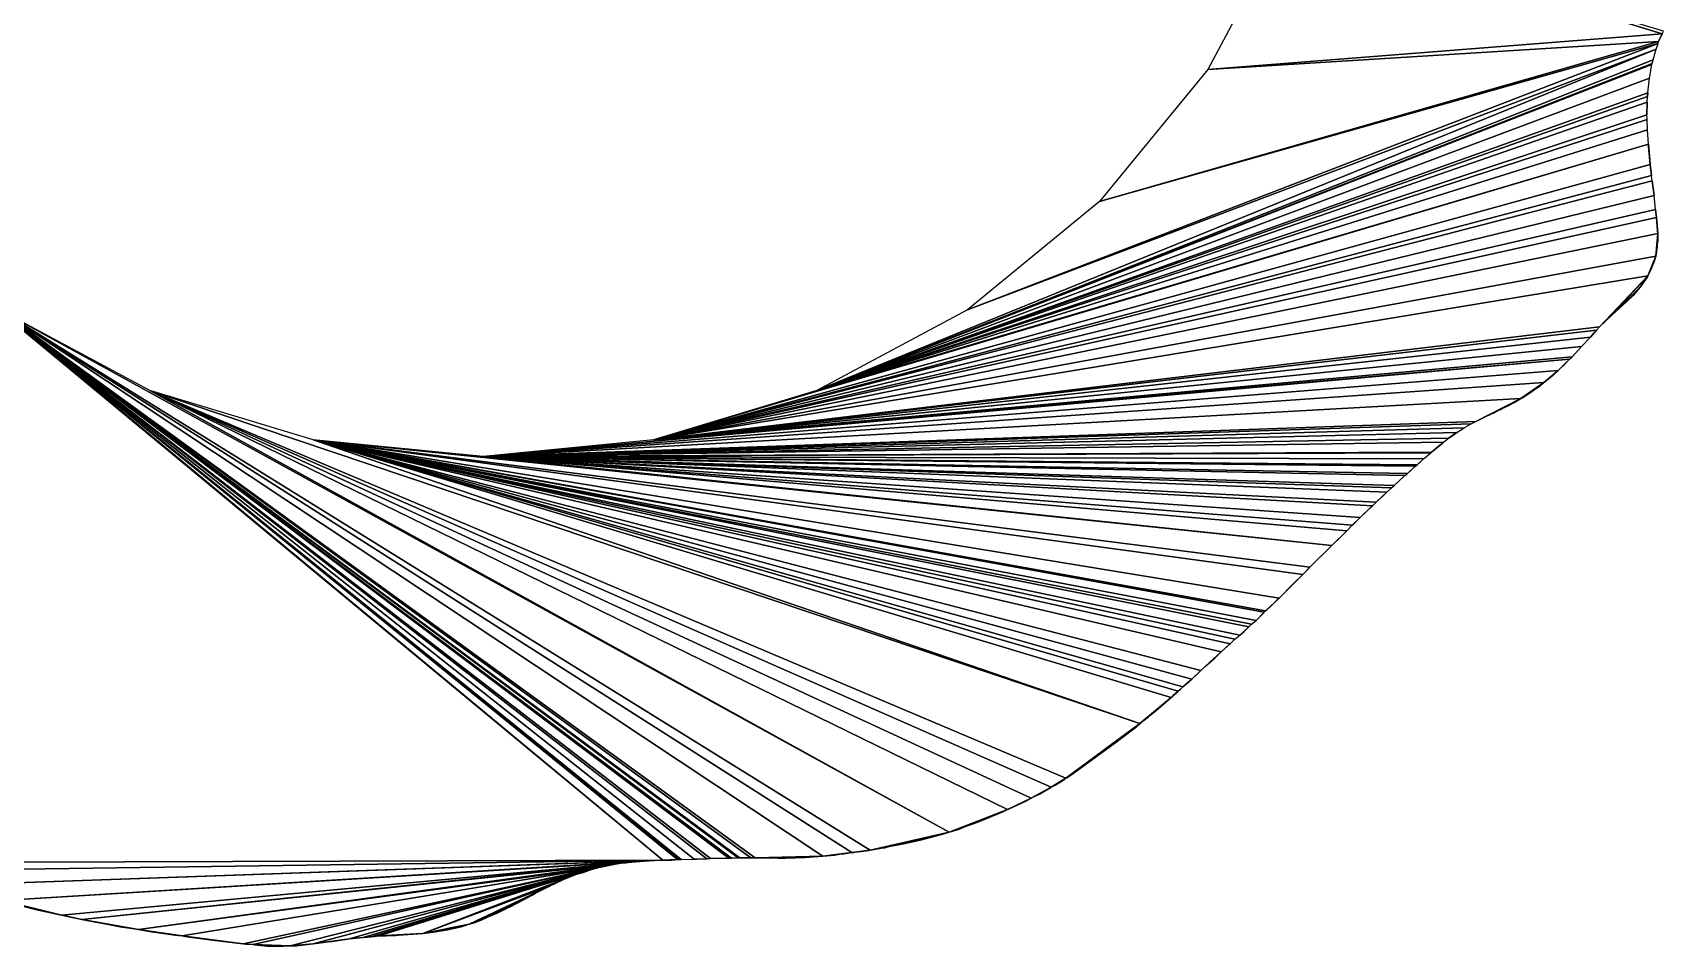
# Model space of a CAD drawing. Extents: x -96 to 95, y -97 to 94.
# Drawn here: x -32.1 to 84, y -96.9 to -31.8 of the extents above; entities that cross this region are included whole.
import ezdxf

# ---------------------------------------------------------------- set-up
doc = ezdxf.new("R2010")
doc.units = 0

msp = doc.modelspace()

# ---------------------------------------------------------------- linework, layer by layer
for points in [[(83.89, -31.91, 88), (57.28, -23.73, 88), (51.55, -34.45, 88)], [(83.89, -31.91, 88), (83.98, -31.73, 88), (57.28, -23.73, 88)], [(83.64, -32.46, 88), (51.55, -34.45, 88), (43.84, -43.84, 88)], [(83.6, -32.59, 88), (83.64, -32.46, 88), (43.84, -43.84, 88)], [(83.64, -32.46, 88), (83.89, -31.91, 88), (51.55, -34.45, 88)], [(83.64, -32.46, 88), (83.79, -32.13, 88), (83.89, -31.91, 88)], [(83.47, -33, 88), (34.45, -51.55, 88), (23.73, -57.28, 88)], [(83.25, -33.76, 88), (83.47, -33, 88), (23.73, -57.28, 88)], [(83.6, -32.59, 88), (43.84, -43.84, 88), (34.45, -51.55, 88)], [(83.47, -33, 88), (83.6, -32.59, 88), (34.45, -51.55, 88)], [(83.18, -34.03, 88), (83.25, -33.76, 88), (23.73, -57.28, 88)], [(83.17, -34.09, 88), (83.18, -34.03, 88), (23.73, -57.28, 88)], [(82.99, -35.07, 88), (83.17, -34.09, 88), (23.73, -57.28, 88)], [(82.87, -36.11, 88), (82.99, -35.07, 88), (23.73, -57.28, 88)], [(82.85, -36.36, 88), (82.87, -36.11, 88), (23.73, -57.28, 88)], [(82.83, -36.76, 88), (82.85, -36.36, 88), (23.73, -57.28, 88)], [(82.81, -37.68, 88), (82.83, -36.76, 88), (23.73, -57.28, 88)], [(82.81, -37.68, 88), (82.83, -36.89, 88), (82.83, -36.76, 88)], [(82.85, -36.36, 88), (82.86, -36.24, 88), (82.87, -36.11, 88)], [(82.82, -38, 88), (82.81, -37.68, 88), (23.73, -57.28, 88)], [(82.84, -38.75, 88), (82.82, -38, 88), (23.73, -57.28, 88)], [(82.91, -39.77, 88), (82.84, -38.75, 88), (23.73, -57.28, 88)], [(82.91, -39.77, 88), (23.73, -57.28, 88), (12.1, -60.81, 88)], [(83.05, -41.2, 88), (82.91, -39.77, 88), (12.1, -60.81, 88)], [(83.05, -41.2, 88), (82.92, -39.9, 88), (82.91, -39.77, 88)], [(83.14, -41.98, 88), (83.05, -41.2, 88), (12.1, -60.81, 88)], [(83.14, -41.98, 88), (83.1, -41.59, 88), (83.05, -41.2, 88)], [(83.19, -42.38, 88), (83.14, -41.98, 88), (12.1, -60.81, 88)], [(83.32, -43.42, 88), (83.19, -42.38, 88), (12.1, -60.81, 88)], [(83.32, -43.42, 88), (83.23, -42.63, 88), (83.19, -42.38, 88)], [(12.78, -90.72, 88), (-34.45, -51.55, 88), (-43.84, -43.84, 88)], [(-40.86, -90.89, 88), (12.78, -90.72, 88), (-43.84, -43.84, 88)], [(83.43, -44.4, 88), (83.32, -43.42, 88), (12.1, -60.81, 88)], [(83.5, -44.99, 88), (83.43, -44.4, 88), (12.1, -60.81, 88)], [(83.58, -46.12, 88), (83.5, -44.99, 88), (12.1, -60.81, 88)], [(83.5, -44.99, 88), (83.44, -44.46, 88), (83.43, -44.4, 88)], [(83.57, -45.9, 88), (83.52, -45.11, 88), (83.5, -44.99, 88)], [(83.58, -46.12, 88), (83.57, -45.9, 88), (83.5, -44.99, 88)], [(83.44, -47.73, 88), (83.58, -46.12, 88), (12.1, -60.81, 88)], [(83.44, -47.73, 88), (83.55, -47.07, 88), (83.58, -46.12, 88)], [(83.55, -47.07, 88), (83.59, -46.68, 88), (83.58, -46.12, 88)], [(83.58, -46.12, 88), (83.58, -46.03, 88), (83.57, -45.9, 88)], [(83.59, -46.68, 88), (83.59, -46.55, 88), (83.58, -46.12, 88)], [(83.44, -47.73, 88), (83.54, -47.23, 88), (83.55, -47.07, 88)], [(82.88, -49.12, 88), (83.44, -47.73, 88), (12.1, -60.81, 88)], [(82.88, -49.12, 88), (83.31, -48.18, 88), (83.44, -47.73, 88)], [(82.88, -49.12, 88), (83.14, -48.64, 88), (83.31, -48.18, 88)], [(83.31, -48.18, 88), (83.34, -48.12, 88), (83.44, -47.73, 88)], [(79.44, -52.76, 88), (82.88, -49.12, 88), (12.1, -60.81, 88)], [(79.44, -52.76, 88), (80.32, -51.92, 88), (82.88, -49.12, 88)], [(80.32, -51.92, 88), (82.34, -49.94, 88), (82.88, -49.12, 88)], [(82.34, -49.94, 88), (82.85, -49.2, 88), (82.88, -49.12, 88)], [(82.34, -49.94, 88), (82.53, -49.7, 88), (82.85, -49.2, 88)], [(82.85, -49.2, 88), (82.87, -49.16, 88), (82.88, -49.12, 88)], [(80.32, -51.92, 88), (81.84, -50.52, 88), (82.34, -49.94, 88)], [(80.32, -51.92, 88), (81.35, -50.98, 88), (81.84, -50.52, 88)], [(81.84, -50.52, 88), (82.1, -50.23, 88), (82.34, -49.94, 88)], [(33.15, -88.73, 88), (-23.73, -57.28, 88), (-34.45, -51.55, 88)], [(27.52, -90.01, 88), (33.15, -88.73, 88), (-34.45, -51.55, 88)], [(26.22, -90.18, 88), (27.52, -90.01, 88), (-34.45, -51.55, 88)], [(24.15, -90.43, 88), (26.22, -90.18, 88), (-34.45, -51.55, 88)], [(19.35, -90.55, 88), (24.15, -90.43, 88), (-34.45, -51.55, 88)], [(19.04, -90.55, 88), (19.35, -90.55, 88), (-34.45, -51.55, 88)], [(18.26, -90.54, 88), (19.04, -90.55, 88), (-34.45, -51.55, 88)], [(18.13, -90.54, 88), (18.26, -90.54, 88), (-34.45, -51.55, 88)], [(17.67, -90.57, 88), (18.13, -90.54, 88), (-34.45, -51.55, 88)], [(17.48, -90.57, 88), (17.67, -90.57, 88), (-34.45, -51.55, 88)], [(16.17, -90.6, 88), (17.48, -90.57, 88), (-34.45, -51.55, 88)], [(15.91, -90.61, 88), (16.17, -90.6, 88), (-34.45, -51.55, 88)], [(15, -90.64, 88), (15.91, -90.61, 88), (-34.45, -51.55, 88)], [(14.08, -90.67, 88), (15, -90.64, 88), (-34.45, -51.55, 88)], [(13.95, -90.67, 88), (14.08, -90.67, 88), (-34.45, -51.55, 88)], [(13.83, -90.68, 88), (13.95, -90.67, 88), (-34.45, -51.55, 88)], [(12.78, -90.72, 88), (13.83, -90.68, 88), (-34.45, -51.55, 88)], [(79.22, -53, 88), (79.44, -52.76, 88), (12.1, -60.81, 88)], [(78.8, -53.49, 88), (79.22, -53, 88), (12.1, -60.81, 88)], [(78.8, -53.49, 88), (78.92, -53.35, 88), (79.22, -53, 88)], [(78.15, -54.16, 88), (78.8, -53.49, 88), (12.1, -60.81, 88)], [(77.48, -54.9, 88), (78.15, -54.16, 88), (12.1, -60.81, 88)], [(77.48, -54.9, 88), (77.55, -54.82, 88), (78.15, -54.16, 88)], [(77.3, -55.07, 88), (12.1, -60.81, 88), (0, -62, 88)], [(76.5, -55.86, 88), (77.3, -55.07, 88), (0, -62, 88)], [(77.3, -55.07, 88), (77.48, -54.9, 88), (12.1, -60.81, 88)], [(76.5, -55.86, 88), (76.81, -55.56, 88), (77.3, -55.07, 88)], [(76.81, -55.56, 88), (76.92, -55.46, 88), (77.3, -55.07, 88)], [(75.48, -56.72, 88), (76.5, -55.86, 88), (0, -62, 88)], [(73.84, -57.86, 88), (75.48, -56.72, 88), (0, -62, 88)], [(73.84, -57.86, 88), (74.89, -57.18, 88), (75.48, -56.72, 88)], [(74.89, -57.18, 88), (75.01, -57.11, 88), (75.48, -56.72, 88)], [(75.01, -57.11, 88), (75.09, -57.06, 88), (75.48, -56.72, 88)], [(75.48, -56.72, 88), (75.66, -56.59, 88), (76.5, -55.86, 88)], [(75.66, -56.59, 88), (76.2, -56.14, 88), (76.5, -55.86, 88)], [(46.73, -81, 88), (-12.1, -60.81, 88), (-23.73, -57.28, 88)], [(41.46, -84.89, 88), (46.73, -81, 88), (-23.73, -57.28, 88)], [(40.4, -85.53, 88), (41.46, -84.89, 88), (-23.73, -57.28, 88)], [(38.99, -86.3, 88), (40.4, -85.53, 88), (-23.73, -57.28, 88)], [(37.31, -87.12, 88), (38.99, -86.3, 88), (-23.73, -57.28, 88)], [(33.15, -88.73, 88), (37.31, -87.12, 88), (-23.73, -57.28, 88)], [(70.63, -59.49, 88), (73.84, -57.86, 88), (0, -62, 88)], [(70.63, -59.49, 88), (72.28, -58.69, 88), (73.84, -57.86, 88)], [(72.28, -58.69, 88), (73.32, -58.17, 88), (73.84, -57.86, 88)], [(73.32, -58.17, 88), (73.45, -58.11, 88), (73.84, -57.86, 88)], [(73.84, -57.86, 88), (74.1, -57.72, 88), (74.89, -57.18, 88)], [(73.84, -57.86, 88), (73.97, -57.79, 88), (74.1, -57.72, 88)], [(74.1, -57.72, 88), (74.45, -57.49, 88), (74.89, -57.18, 88)], [(70.63, -59.49, 88), (71.72, -58.96, 88), (72.28, -58.69, 88)], [(71.72, -58.96, 88), (71.88, -58.9, 88), (72.28, -58.69, 88)], [(72.28, -58.69, 88), (72.55, -58.56, 88), (73.32, -58.17, 88)], [(72.28, -58.69, 88), (72.41, -58.64, 88), (72.55, -58.56, 88)], [(72.55, -58.56, 88), (72.93, -58.38, 88), (73.32, -58.17, 88)], [(70.3, -59.66, 88), (70.63, -59.49, 88), (0, -62, 88)], [(69.8, -59.95, 88), (70.3, -59.66, 88), (0, -62, 88)], [(69.27, -60.28, 88), (69.8, -59.95, 88), (0, -62, 88)], [(68.69, -60.69, 88), (69.27, -60.28, 88), (0, -62, 88)], [(68.69, -60.69, 88), (68.8, -60.62, 88), (69.27, -60.28, 88)], [(68.8, -60.62, 88), (68.93, -60.53, 88), (69.27, -60.28, 88)], [(60.39, -68.32, 88), (0, -62, 88), (-12.1, -60.81, 88)], [(58.82, -69.87, 88), (60.39, -68.32, 88), (-12.1, -60.81, 88)], [(58.31, -70.39, 88), (58.82, -69.87, 88), (-12.1, -60.81, 88)], [(56.63, -72.06, 88), (58.31, -70.39, 88), (-12.1, -60.81, 88)], [(55.67, -72.98, 88), (56.63, -72.06, 88), (-12.1, -60.81, 88)], [(55.58, -73.07, 88), (55.67, -72.98, 88), (-12.1, -60.81, 88)], [(54.99, -73.66, 88), (55.58, -73.07, 88), (-12.1, -60.81, 88)], [(54.66, -73.93, 88), (54.99, -73.66, 88), (-12.1, -60.81, 88)], [(54.47, -74.12, 88), (54.66, -73.93, 88), (-12.1, -60.81, 88)], [(53.84, -74.7, 88), (54.47, -74.12, 88), (-12.1, -60.81, 88)], [(53.49, -75, 88), (53.84, -74.7, 88), (-12.1, -60.81, 88)], [(53.14, -75.31, 88), (53.49, -75, 88), (-12.1, -60.81, 88)], [(52.5, -75.9, 88), (53.14, -75.31, 88), (-12.1, -60.81, 88)], [(51.06, -77.22, 88), (52.5, -75.9, 88), (-12.1, -60.81, 88)], [(50.42, -77.83, 88), (51.06, -77.22, 88), (-12.1, -60.81, 88)], [(49.79, -78.39, 88), (50.42, -77.83, 88), (-12.1, -60.81, 88)], [(49.45, -78.7, 88), (49.79, -78.39, 88), (-12.1, -60.81, 88)], [(48.94, -79.14, 88), (49.45, -78.7, 88), (-12.1, -60.81, 88)], [(46.73, -81, 88), (48.94, -79.14, 88), (-12.1, -60.81, 88)], [(68.33, -60.98, 88), (68.69, -60.69, 88), (0, -62, 88)], [(67.47, -61.69, 88), (68.33, -60.98, 88), (0, -62, 88)], [(67.47, -61.69, 88), (68.24, -61.06, 88), (68.33, -60.98, 88)], [(67.46, -61.7, 88), (67.47, -61.69, 88), (0, -62, 88)], [(67.44, -61.72, 88), (67.46, -61.7, 88), (0, -62, 88)], [(66.92, -62.16, 88), (67.44, -61.72, 88), (0, -62, 88)], [(66.45, -62.58, 88), (66.92, -62.16, 88), (0, -62, 88)], [(66.33, -62.68, 88), (66.45, -62.58, 88), (0, -62, 88)], [(65.76, -63.19, 88), (66.33, -62.68, 88), (0, -62, 88)], [(65.59, -63.34, 88), (65.76, -63.19, 88), (0, -62, 88)], [(64.82, -64.06, 88), (65.59, -63.34, 88), (0, -62, 88)], [(64.64, -64.21, 88), (64.82, -64.06, 88), (0, -62, 88)], [(64.3, -64.53, 88), (64.64, -64.21, 88), (0, -62, 88)], [(63.55, -65.23, 88), (64.3, -64.53, 88), (0, -62, 88)], [(63.27, -65.5, 88), (63.55, -65.23, 88), (0, -62, 88)], [(62.4, -66.34, 88), (63.27, -65.5, 88), (0, -62, 88)], [(61.84, -66.87, 88), (62.4, -66.34, 88), (0, -62, 88)], [(61.45, -67.27, 88), (61.84, -66.87, 88), (0, -62, 88)], [(60.39, -68.32, 88), (61.45, -67.27, 88), (0, -62, 88)], [(66.45, -62.58, 88), (66.7, -62.37, 88), (66.92, -62.16, 88)], [(67.44, -61.72, 88), (67.45, -61.71, 88), (67.46, -61.7, 88)], [(64.82, -64.06, 88), (65.11, -63.8, 88), (65.59, -63.34, 88)], [(65.76, -63.19, 88), (66.27, -62.73, 88), (66.33, -62.68, 88)], [(63.55, -65.23, 88), (63.96, -64.85, 88), (64.3, -64.53, 88)], [(62.4, -66.34, 88), (62.43, -66.31, 88), (63.27, -65.5, 88)], [(62.43, -66.31, 88), (63.19, -65.58, 88), (63.27, -65.5, 88)], [(62.43, -66.31, 88), (63.14, -65.63, 88), (63.19, -65.58, 88)], [(63.27, -65.5, 88), (63.35, -65.42, 88), (63.55, -65.23, 88)], [(60.39, -68.32, 88), (61.05, -67.68, 88), (61.45, -67.27, 88)], [(61.84, -66.87, 88), (61.92, -66.8, 88), (62.4, -66.34, 88)], [(58.82, -69.87, 88), (58.97, -69.72, 88), (60.39, -68.32, 88)], [(58.97, -69.72, 88), (60.26, -68.45, 88), (60.39, -68.32, 88)], [(56.63, -72.06, 88), (57.62, -71.08, 88), (58.31, -70.39, 88)], [(57.62, -71.08, 88), (58.22, -70.48, 88), (58.31, -70.39, 88)], [(58.31, -70.39, 88), (58.69, -70.01, 88), (58.82, -69.87, 88)], [(54.99, -73.66, 88), (55.55, -73.11, 88), (55.58, -73.07, 88)], [(55.67, -72.98, 88), (55.71, -72.94, 88), (56.63, -72.06, 88)], [(55.71, -72.94, 88), (56.04, -72.65, 88), (56.63, -72.06, 88)], [(56.04, -72.65, 88), (56.56, -72.13, 88), (56.63, -72.06, 88)], [(53.84, -74.7, 88), (54.14, -74.45, 88), (54.47, -74.12, 88)], [(54.14, -74.45, 88), (54.22, -74.38, 88), (54.47, -74.12, 88)], [(52.5, -75.9, 88), (53.08, -75.37, 88), (53.14, -75.31, 88)], [(51.06, -77.22, 88), (51.4, -76.92, 88), (52.5, -75.9, 88)], [(51.4, -76.92, 88), (52.05, -76.34, 88), (52.5, -75.9, 88)], [(50.42, -77.83, 88), (50.79, -77.49, 88), (51.06, -77.22, 88)], [(48.94, -79.14, 88), (49.07, -79.03, 88), (49.45, -78.7, 88)], [(49.07, -79.03, 88), (49.31, -78.82, 88), (49.45, -78.7, 88)], [(49.45, -78.7, 88), (49.65, -78.52, 88), (49.79, -78.39, 88)], [(49.79, -78.39, 88), (50.18, -78.06, 88), (50.42, -77.83, 88)], [(46.73, -81, 88), (47.44, -80.42, 88), (48.94, -79.14, 88)], [(47.44, -80.42, 88), (47.88, -80.06, 88), (48.94, -79.14, 88)], [(47.44, -80.42, 88), (47.67, -80.24, 88), (47.88, -80.06, 88)], [(47.88, -80.06, 88), (48.09, -79.88, 88), (48.94, -79.14, 88)], [(48.09, -79.88, 88), (48.14, -79.85, 88), (48.94, -79.14, 88)], [(48.94, -79.14, 88), (49.04, -79.06, 88), (49.07, -79.03, 88)], [(41.46, -84.89, 88), (41.52, -84.85, 88), (46.73, -81, 88)], [(41.52, -84.85, 88), (43.29, -83.61, 88), (46.73, -81, 88)], [(43.29, -83.61, 88), (45.53, -81.93, 88), (46.73, -81, 88)], [(45.53, -81.93, 88), (46.71, -81.01, 88), (46.73, -81, 88)], [(45.53, -81.93, 88), (46.48, -81.23, 88), (46.71, -81.01, 88)], [(46.73, -81, 88), (47.33, -80.52, 88), (47.44, -80.42, 88)], [(43.29, -83.61, 88), (45.22, -82.18, 88), (45.53, -81.93, 88)], [(41.52, -84.85, 88), (41.63, -84.79, 88), (43.29, -83.61, 88)], [(41.63, -84.79, 88), (41.81, -84.66, 88), (43.29, -83.61, 88)], [(38.99, -86.3, 88), (39.07, -86.25, 88), (40.4, -85.53, 88)], [(39.07, -86.25, 88), (39.57, -86.01, 88), (40.4, -85.53, 88)], [(39.57, -86.01, 88), (40.24, -85.64, 88), (40.4, -85.53, 88)], [(40.4, -85.53, 88), (40.7, -85.37, 88), (41.46, -84.89, 88)], [(40.4, -85.53, 88), (40.42, -85.53, 88), (40.7, -85.37, 88)], [(40.7, -85.37, 88), (41.03, -85.18, 88), (41.46, -84.89, 88)], [(41.03, -85.18, 88), (41.25, -85.05, 88), (41.46, -84.89, 88)], [(37.31, -87.12, 88), (37.46, -87.05, 88), (38.99, -86.3, 88)], [(37.46, -87.05, 88), (38.6, -86.51, 88), (38.99, -86.3, 88)], [(33.15, -88.73, 88), (34.31, -88.33, 88), (37.31, -87.12, 88)], [(34.31, -88.33, 88), (35.75, -87.78, 88), (37.31, -87.12, 88)], [(34.31, -88.33, 88), (35.11, -88.03, 88), (35.75, -87.78, 88)], [(35.75, -87.78, 88), (36.97, -87.27, 88), (37.31, -87.12, 88)], [(37.31, -87.12, 88), (37.44, -87.06, 88), (37.46, -87.05, 88)], [(27.52, -90.01, 88), (28.46, -89.85, 88), (33.15, -88.73, 88)], [(28.46, -89.85, 88), (28.89, -89.75, 88), (33.15, -88.73, 88)], [(28.89, -89.75, 88), (30.02, -89.54, 88), (33.15, -88.73, 88)], [(30.02, -89.54, 88), (31.18, -89.28, 88), (33.15, -88.73, 88)], [(31.18, -89.28, 88), (32.61, -88.9, 88), (33.15, -88.73, 88)], [(33.15, -88.73, 88), (33.81, -88.53, 88), (34.31, -88.33, 88)], [(33.81, -88.53, 88), (34.19, -88.38, 88), (34.31, -88.33, 88)], [(19.35, -90.55, 88), (20.15, -90.56, 88), (24.15, -90.43, 88)], [(20.15, -90.56, 88), (21.5, -90.57, 88), (24.15, -90.43, 88)], [(21.5, -90.57, 88), (22.88, -90.52, 88), (24.15, -90.43, 88)], [(21.5, -90.57, 88), (22.17, -90.55, 88), (22.88, -90.52, 88)], [(22.88, -90.52, 88), (23.4, -90.49, 88), (24.15, -90.43, 88)], [(24.15, -90.43, 88), (25.37, -90.29, 88), (26.22, -90.18, 88)], [(24.15, -90.43, 88), (24.99, -90.35, 88), (25.37, -90.29, 88)], [(25.37, -90.29, 88), (25.66, -90.26, 88), (26.22, -90.18, 88)], [(26.22, -90.18, 88), (26.44, -90.15, 88), (27.52, -90.01, 88)], [(26.22, -90.18, 88), (26.36, -90.17, 88), (26.44, -90.15, 88)], [(26.44, -90.15, 88), (26.89, -90.1, 88), (27.52, -90.01, 88)], [(26.89, -90.1, 88), (27.43, -90.02, 88), (27.52, -90.01, 88)], [(27.52, -90.01, 88), (27.65, -89.99, 88), (28.46, -89.85, 88)], [(28.46, -89.85, 88), (28.57, -89.83, 88), (28.89, -89.75, 88)], [(-40.86, -90.89, 88), (-39.66, -91.45, 88), (12.78, -90.72, 88)], [(-39.66, -91.45, 88), (-37.33, -92.48, 88), (12.78, -90.72, 88)], [(-37.33, -92.48, 88), (11.87, -90.75, 88), (12.78, -90.72, 88)], [(-37.33, -92.48, 88), (-34.22, -93.59, 88), (11.87, -90.75, 88)], [(-34.22, -93.59, 88), (10.82, -90.83, 88), (11.87, -90.75, 88)], [(-34.22, -93.59, 88), (-30.01, -94.62, 88), (10.82, -90.83, 88)], [(-30.01, -94.62, 88), (10.3, -90.88, 88), (10.82, -90.83, 88)], [(-30.01, -94.62, 88), (9.78, -90.94, 88), (10.3, -90.88, 88)], [(-30.01, -94.62, 88), (-28.57, -94.93, 88), (9.78, -90.94, 88)], [(-28.57, -94.93, 88), (9.26, -91.03, 88), (9.78, -90.94, 88)], [(-28.57, -94.93, 88), (-24.53, -95.65, 88), (9.26, -91.03, 88)], [(-24.53, -95.65, 88), (8.21, -91.24, 88), (9.26, -91.03, 88)], [(-24.53, -95.65, 88), (-21.44, -96.11, 88), (8.21, -91.24, 88)], [(-21.44, -96.11, 88), (-17.09, -96.66, 88), (8.21, -91.24, 88)], [(-17.09, -96.66, 88), (-16.38, -96.73, 88), (8.21, -91.24, 88)], [(-16.38, -96.73, 88), (-13.75, -96.82, 88), (8.21, -91.24, 88)], [(-13.75, -96.82, 88), (-12.11, -96.66, 88), (8.21, -91.24, 88)], [(-12.11, -96.66, 88), (7.69, -91.39, 88), (8.21, -91.24, 88)], [(-12.11, -96.66, 88), (-9.53, -96.32, 88), (7.69, -91.39, 88)], [(-9.53, -96.32, 88), (-8.55, -96.21, 88), (7.69, -91.39, 88)], [(-8.55, -96.21, 88), (-7.92, -96.16, 88), (7.69, -91.39, 88)], [(-7.92, -96.16, 88), (-7.44, -96.11, 88), (7.69, -91.39, 88)], [(-7.44, -96.11, 88), (6.65, -91.72, 88), (7.69, -91.39, 88)], [(6.65, -91.72, 88), (7.17, -91.56, 88), (7.69, -91.39, 88)], [(6.65, -91.72, 88), (7.04, -91.61, 88), (7.17, -91.56, 88)], [(8.21, -91.24, 88), (9, -91.08, 88), (9.26, -91.03, 88)], [(9.78, -90.94, 88), (10.16, -90.9, 88), (10.3, -90.88, 88)], [(10.3, -90.88, 88), (10.69, -90.84, 88), (10.82, -90.83, 88)], [(10.82, -90.83, 88), (11.8, -90.76, 88), (11.87, -90.75, 88)], [(11.87, -90.75, 88), (12.17, -90.75, 88), (12.78, -90.72, 88)], [(12.78, -90.72, 88), (13.3, -90.71, 88), (13.83, -90.68, 88)], [(12.78, -90.72, 88), (13.24, -90.71, 88), (13.3, -90.71, 88)], [(13.3, -90.71, 88), (13.37, -90.71, 88), (13.83, -90.68, 88)], [(13.83, -90.68, 88), (13.9, -90.68, 88), (13.95, -90.67, 88)], [(15, -90.64, 88), (15.19, -90.64, 88), (15.91, -90.61, 88)], [(15.19, -90.64, 88), (15.52, -90.63, 88), (15.91, -90.61, 88)], [(15.91, -90.61, 88), (16.04, -90.6, 88), (16.17, -90.6, 88)], [(16.17, -90.6, 88), (17.35, -90.58, 88), (17.48, -90.57, 88)], [(17.67, -90.57, 88), (18.13, -90.55, 88), (18.13, -90.54, 88)], [(18.26, -90.54, 88), (18.85, -90.56, 88), (19.04, -90.55, 88)], [(19.04, -90.55, 88), (19.11, -90.56, 88), (19.35, -90.55, 88)], [(19.35, -90.55, 88), (19.96, -90.56, 88), (20.15, -90.56, 88)], [(20.15, -90.56, 88), (20.74, -90.56, 88), (21.5, -90.57, 88)], [(20.74, -90.56, 88), (20.95, -90.57, 88), (21.5, -90.57, 88)], [(-7.44, -96.11, 88), (-4.31, -95.93, 88), (6.65, -91.72, 88)], [(-4.31, -95.93, 88), (6.12, -91.92, 88), (6.65, -91.72, 88)], [(-4.31, -95.93, 88), (5.7, -92.1, 88), (6.12, -91.92, 88)], [(-4.31, -95.93, 88), (4.65, -92.58, 88), (5.7, -92.1, 88)], [(-4.31, -95.93, 88), (-1.01, -95.28, 88), (4.65, -92.58, 88)], [(-1.01, -95.28, 88), (3.71, -93.07, 88), (4.65, -92.58, 88)], [(3.71, -93.07, 88), (4.59, -92.61, 88), (4.65, -92.58, 88)], [(4.65, -92.58, 88), (4.79, -92.52, 88), (5.7, -92.1, 88)], [(-34.22, -93.59, 88), (-32.99, -93.94, 88), (-30.01, -94.62, 88)], [(-32.99, -93.94, 88), (-31.68, -94.27, 88), (-30.99, -94.41, 88)], [(-32.99, -93.94, 88), (-30.99, -94.41, 88), (-30.01, -94.62, 88)], [(-1.01, -95.28, 88), (0.4, -94.72, 88), (3.71, -93.07, 88)], [(0.4, -94.72, 88), (1.74, -94.11, 88), (3.71, -93.07, 88)], [(1.74, -94.11, 88), (1.87, -94.05, 88), (3.71, -93.07, 88)], [(1.87, -94.05, 88), (3.47, -93.2, 88), (3.71, -93.07, 88)], [(1.87, -94.05, 88), (2.91, -93.51, 88), (3.47, -93.2, 88)], [(-30.99, -94.41, 88), (-30.76, -94.46, 88), (-30.69, -94.47, 88)], [(-30.99, -94.41, 88), (-30.69, -94.47, 88), (-30.01, -94.62, 88)], [(-30.01, -94.62, 88), (-29.89, -94.65, 88), (-29.63, -94.7, 88)], [(-30.01, -94.62, 88), (-29.63, -94.7, 88), (-28.57, -94.93, 88)], [(-29.63, -94.7, 88), (-29.36, -94.77, 88), (-28.57, -94.93, 88)], [(-29.36, -94.77, 88), (-28.61, -94.92, 88), (-28.57, -94.93, 88)], [(-28.57, -94.93, 88), (-27.74, -95.09, 88), (-27.7, -95.1, 88)], [(-28.57, -94.93, 88), (-27.7, -95.1, 88), (-24.53, -95.65, 88)], [(-27.7, -95.1, 88), (-27.59, -95.12, 88), (-27.29, -95.18, 88)], [(-27.7, -95.1, 88), (-27.29, -95.18, 88), (-24.53, -95.65, 88)], [(-1.01, -95.28, 88), (-0.65, -95.17, 88), (0.4, -94.72, 88)], [(-0.65, -95.17, 88), (-0.16, -94.98, 88), (0.4, -94.72, 88)], [(0.4, -94.72, 88), (0.58, -94.66, 88), (1.74, -94.11, 88)], [(0.58, -94.66, 88), (0.93, -94.51, 88), (1.74, -94.11, 88)], [(1.74, -94.11, 88), (1.86, -94.06, 88), (1.87, -94.05, 88)], [(-27.29, -95.18, 88), (-26.55, -95.32, 88), (-24.82, -95.61, 88)], [(-27.29, -95.18, 88), (-24.82, -95.61, 88), (-24.53, -95.65, 88)], [(-26.55, -95.32, 88), (-25.84, -95.46, 88), (-24.82, -95.61, 88)], [(-24.82, -95.61, 88), (-24.78, -95.61, 88), (-24.53, -95.65, 88)], [(-24.53, -95.65, 88), (-23.47, -95.83, 88), (-23.38, -95.84, 88)], [(-24.53, -95.65, 88), (-23.38, -95.84, 88), (-21.44, -96.11, 88)], [(-23.38, -95.84, 88), (-23.1, -95.89, 88), (-22.1, -96.03, 88)], [(-23.38, -95.84, 88), (-22.1, -96.03, 88), (-21.44, -96.11, 88)], [(-22.1, -96.03, 88), (-22.06, -96.03, 88), (-21.44, -96.11, 88)], [(-22.06, -96.03, 88), (-21.95, -96.05, 88), (-21.44, -96.11, 88)], [(-21.44, -96.11, 88), (-21.29, -96.13, 88), (-21.21, -96.14, 88)], [(-21.44, -96.11, 88), (-21.21, -96.14, 88), (-17.09, -96.66, 88)], [(-21.21, -96.14, 88), (-19.28, -96.41, 88), (-17.09, -96.66, 88)], [(-12.11, -96.66, 88), (-11.04, -96.54, 88), (-9.53, -96.32, 88)], [(-11.04, -96.54, 88), (-10.75, -96.5, 88), (-9.53, -96.32, 88)], [(-9.53, -96.32, 88), (-8.74, -96.23, 88), (-8.55, -96.21, 88)], [(-8.55, -96.21, 88), (-7.98, -96.17, 88), (-7.92, -96.16, 88)], [(-7.92, -96.16, 88), (-7.74, -96.15, 88), (-7.44, -96.11, 88)], [(-7.44, -96.11, 88), (-7.32, -96.1, 88), (-4.31, -95.93, 88)], [(-7.32, -96.1, 88), (-6.6, -96.08, 88), (-4.31, -95.93, 88)], [(-7.32, -96.1, 88), (-6.92, -96.1, 88), (-6.6, -96.08, 88)], [(-6.6, -96.08, 88), (-6.4, -96.07, 88), (-4.31, -95.93, 88)], [(-6.4, -96.07, 88), (-5.88, -96.04, 88), (-4.31, -95.93, 88)], [(-6.4, -96.07, 88), (-6.24, -96.07, 88), (-5.88, -96.04, 88)], [(-5.88, -96.04, 88), (-5.72, -96.04, 88), (-4.31, -95.93, 88)], [(-5.72, -96.04, 88), (-5.05, -95.99, 88), (-4.31, -95.93, 88)], [(-4.31, -95.93, 88), (-2.68, -95.7, 88), (-1.01, -95.28, 88)], [(-4.31, -95.93, 88), (-3, -95.75, 88), (-2.68, -95.7, 88)], [(-4.31, -95.93, 88), (-3.4, -95.82, 88), (-3, -95.75, 88)], [(-3, -95.75, 88), (-2.75, -95.71, 88), (-2.68, -95.7, 88)], [(-2.68, -95.7, 88), (-1.58, -95.45, 88), (-1.01, -95.28, 88)], [(-2.68, -95.7, 88), (-2.23, -95.61, 88), (-1.58, -95.45, 88)], [(-1.58, -95.45, 88), (-1.18, -95.33, 88), (-1.01, -95.28, 88)], [(-17.09, -96.66, 88), (-17.06, -96.67, 88), (-16.38, -96.73, 88)], [(-17.06, -96.67, 88), (-16.9, -96.69, 88), (-16.38, -96.73, 88)], [(-16.38, -96.73, 88), (-16.28, -96.75, 88), (-13.75, -96.82, 88)], [(-16.28, -96.75, 88), (-15.4, -96.83, 88), (-13.75, -96.82, 88)], [(-15.4, -96.83, 88), (-14.75, -96.85, 88), (-13.75, -96.82, 88)], [(-13.75, -96.82, 88), (-13.44, -96.82, 88), (-12.11, -96.66, 88)], [(-13.44, -96.82, 88), (-13.33, -96.81, 88), (-12.11, -96.66, 88)], [(-13.33, -96.81, 88), (-12.57, -96.72, 88), (-12.11, -96.66, 88)]]:
    msp.add_3dface(points)

doc.saveas('drawing.dxf')
